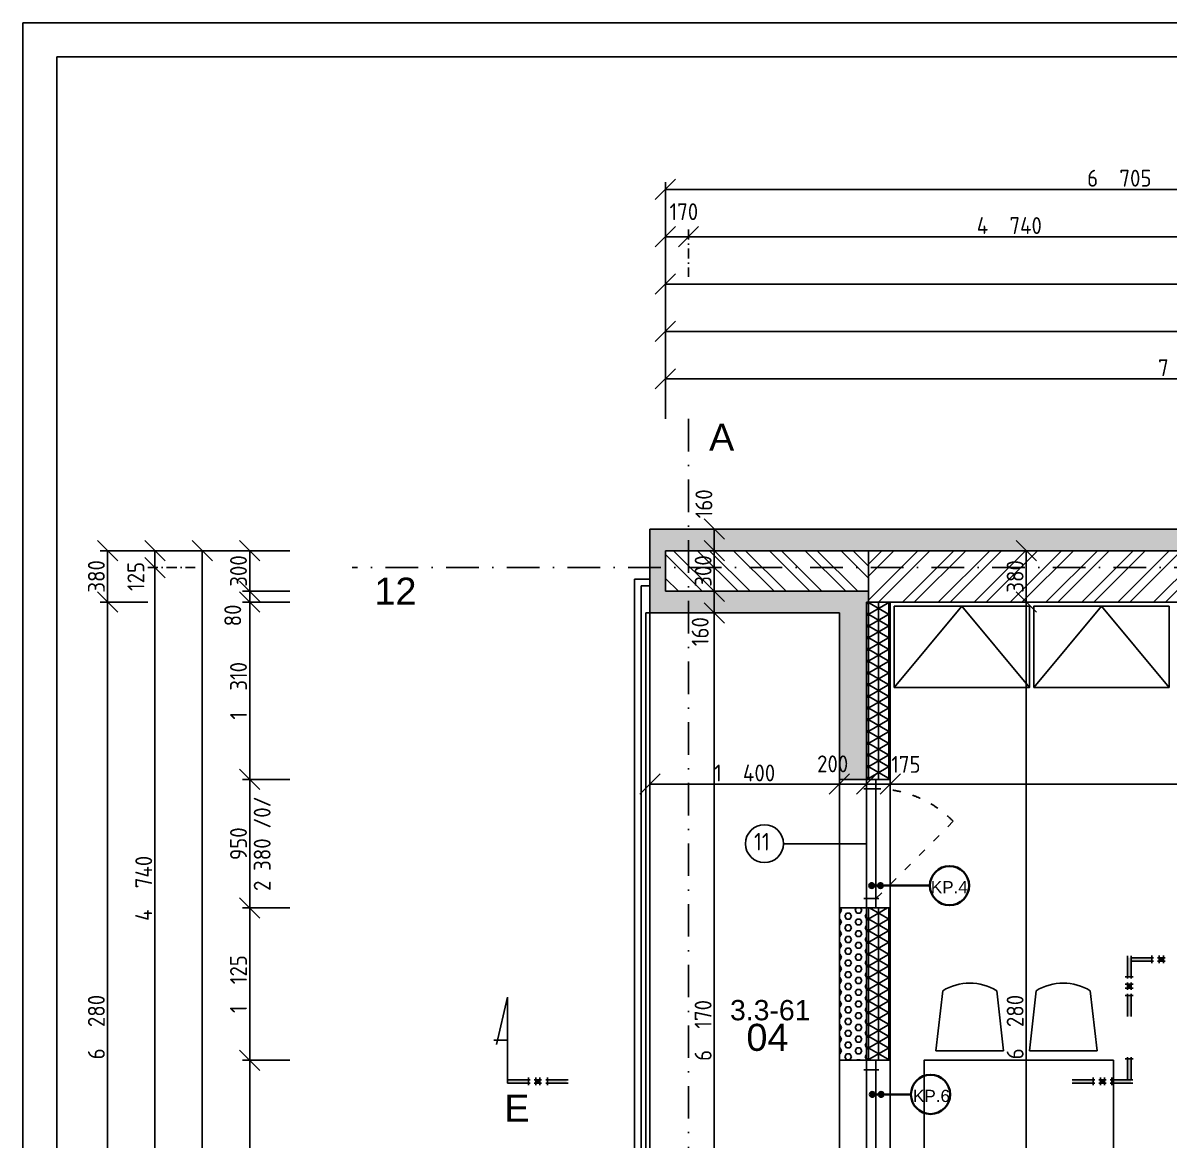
# Model space of a CAD drawing. Extents: x 4511820 to 5180432, y -1526536 to -944957.
# Drawn here: x 5091141 to 5099608, y -1114519 to -1106265 of the extents above; entities that cross this region are included whole.
import ezdxf

# ---------------------------------------------------------------- set-up
doc = ezdxf.new("R2010")
doc.units = 0
doc.header["$MEASUREMENT"] = 0
for name, pattern in [('ACAD_ISO03W100', [30, 12, -18]), ('ACAD_ISO12W100', [22, 12, -3, 0.5, -3, 0.5, -3]), ('BODKOCIARKOVANA_3', [5.6, 3, -1.3, 0, -1.3])]:
    doc.linetypes.add(name, pattern=pattern)
doc.layers.get('0').update_dxf_attribs({"linetype": 'CONTINUOUS'})
doc.layers.get('Defpoints').update_dxf_attribs({"color": 61, "linetype": 'CONTINUOUS'})
for name, color, linetype in [('KÓTY', 4, 'CONTINUOUS'), ('MÚRY', 1, 'CONTINUOUS'), ('OKNÁ', 143, 'CONTINUOUS'), ('osi', 253, 'CONTINUOUS'), ('Plochy', 41, 'CONTINUOUS'), ('POPIS', 7, 'CONTINUOUS'), ('POZEMOK', 7, 'CONTINUOUS'), ('TENKÁ', 7, 'CONTINUOUS'), ('ZARIADENIE', 47, 'CONTINUOUS'), ('ŠRAFY', 82, 'CONTINUOUS')]:
    doc.layers.add(name, color=color, linetype=linetype)
doc.layers.add('preklady', color=74, linetype='CONTINUOUS', lineweight=35)
doc.styles.add('ARIAL', font='arial.ttf')
doc.styles.add('styl1', font='arial.ttf')
doc.styles.add('STYLE1', font='isocp.shx')
doc.dimstyles.new('STANDARD-50', dxfattribs={"dimtxt": 125, "dimasz": 150, "dimexe": 10, "dimexo": 200, "dimgap": 20, "dimtad": 1, "dimdsep": 46, "dimlunit": 6, "dimtxsty": 'STYLE1', "dimblk1": 'OBLIQUE', "dimblk2": 'OBLIQUE', "dimsah": 1, "dimcen": 2.5, "dimse1": 1, "dimse2": 1, "dimadec": 0, "dimazin": 0, "dimtfac": 1, "dimtmove": 1, "dimatfit": 3, "dimldrblk": 'OBLIQUE', "dimfxl": 1, "dimtolj": 1, "dimtzin": 0, "dimarcsym": 0})
pattern_1 = [(90, (584112, 0), (-75, 5e-15), []), (150, (584112, 0), (-37.5, -64.9519053), []), (210, (584112, 0), (37.5, -64.9519053), [])]

# ---------------------------------------------------------------- blocks, each defined once
blk = doc.blocks.new('_OBLIQUE')
at = {"color": 0, "linetype": 'ByBlock'}
blk.add_line((-0.5, -0.5), (0.5, 0.5), dxfattribs=at)
blk = doc.blocks.new('*D12456')
at = {"layer": 'Defpoints', "color": 0}
for p in [(5103637.5, -1108894.5), (5095887.5, -1110164.2), (5103637.5, -1110164.2)]:
    blk.add_point(p, dxfattribs=at)
at = {"layer": 'KÓTY', "color": 0, "lineweight": -2}
blk.add_line((5095887.5, -1108894.5), (5103637.5, -1108894.5), dxfattribs=at)
at = {"layer": 'KÓTY', "color": 0, "linetype": 'ByBlock', "lineweight": -2, "xscale": 150, "yscale": 150, "zscale": 150, "rotation": 180}
blk.add_blockref('_OBLIQUE', (5095887.5, -1108894.5), dxfattribs=at)
at = {"layer": 'KÓTY', "color": 0, "linetype": 'ByBlock', "lineweight": -2, "xscale": 150, "yscale": 150, "zscale": 150}
blk.add_blockref('_OBLIQUE', (5103637.5, -1108894.5), dxfattribs=at)
at = {"layer": 'KÓTY', "color": 0, "insert": (5099762.5, -1108812), "char_height": 125, "attachment_point": 5, "style": 'STYLE1'}
blk.add_mtext('\\A1;7ﾠ750', dxfattribs=at)
blk = doc.blocks.new('*D12458')
at = {"layer": 'Defpoints', "color": 0}
for p in [(5156282.5, -1108194.5), (5095887.5, -1110164.2), (5156282.5, -1110164.2)]:
    blk.add_point(p, dxfattribs=at)
at = {"layer": 'KÓTY', "color": 0, "lineweight": -2}
blk.add_line((5095887.5, -1108194.5), (5156282.5, -1108194.5), dxfattribs=at)
at = {"layer": 'KÓTY', "color": 0, "linetype": 'ByBlock', "lineweight": -2, "xscale": 150, "yscale": 150, "zscale": 150, "rotation": 180}
blk.add_blockref('_OBLIQUE', (5095887.5, -1108194.5), dxfattribs=at)
at = {"layer": 'KÓTY', "color": 0, "linetype": 'ByBlock', "lineweight": -2, "xscale": 150, "yscale": 150, "zscale": 150}
blk.add_blockref('_OBLIQUE', (5156282.5, -1108194.5), dxfattribs=at)
at = {"layer": 'KÓTY', "color": 0, "insert": (5126085, -1108112), "char_height": 125, "attachment_point": 5, "style": 'STYLE1'}
blk.add_mtext('\\A1;60ﾠ395', dxfattribs=at)
blk = doc.blocks.new('*D12459')
at = {"layer": 'Defpoints', "color": 0}
for p in [(5096057.5, -1107844.5), (5100797.5, -1107844.5), (5100797.5, -1107844.5)]:
    blk.add_point(p, dxfattribs=at)
at = {"layer": 'KÓTY', "color": 0, "lineweight": -2}
blk.add_line((5096057.5, -1107844.5), (5100797.5, -1107844.5), dxfattribs=at)
at = {"layer": 'KÓTY', "color": 0, "linetype": 'ByBlock', "lineweight": -2, "xscale": 150, "yscale": 150, "zscale": 150, "rotation": 180}
blk.add_blockref('_OBLIQUE', (5096057.5, -1107844.5), dxfattribs=at)
at = {"layer": 'KÓTY', "color": 0, "linetype": 'ByBlock', "lineweight": -2, "xscale": 150, "yscale": 150, "zscale": 150}
blk.add_blockref('_OBLIQUE', (5100797.5, -1107844.5), dxfattribs=at)
at = {"layer": 'KÓTY', "color": 0, "insert": (5098427.5, -1107762), "char_height": 125, "attachment_point": 5, "style": 'STYLE1'}
blk.add_mtext('\\A1;4ﾠ740', dxfattribs=at)
blk = doc.blocks.new('*D12472')
at = {"layer": 'Defpoints', "color": 0}
for p in [(5095887.5, -1107844.5), (5095887.5, -1110164.2), (5096057.5, -1110164.2)]:
    blk.add_point(p, dxfattribs=at)
at = {"layer": 'KÓTY', "color": 0, "lineweight": -2}
blk.add_line((5096057.5, -1107844.5), (5095887.5, -1107844.5), dxfattribs=at)
at = {"layer": 'KÓTY', "color": 0, "linetype": 'ByBlock', "lineweight": -2, "xscale": 150, "yscale": 150, "zscale": 150, "rotation": 180}
blk.add_blockref('_OBLIQUE', (5095887.5, -1107844.5), dxfattribs=at)
at = {"layer": 'KÓTY', "color": 0, "linetype": 'ByBlock', "lineweight": -2, "xscale": 150, "yscale": 150, "zscale": 150}
blk.add_blockref('_OBLIQUE', (5096057.5, -1107844.5), dxfattribs=at)
at = {"layer": 'KÓTY', "color": 0, "insert": (5096023.3, -1107659.5), "char_height": 125, "attachment_point": 5, "style": 'STYLE1'}
blk.add_mtext('\\A1;170', dxfattribs=at)
blk = doc.blocks.new('*D12509')
at = {"layer": 'Defpoints', "color": 0}
for p in [(5095887.5, -1108544.5), (5122762.5, -1110004.2), (5095887.5, -1110164.2)]:
    blk.add_point(p, dxfattribs=at)
at = {"layer": 'KÓTY', "color": 0, "lineweight": -2}
blk.add_line((5122762.5, -1108544.5), (5095887.5, -1108544.5), dxfattribs=at)
at = {"layer": 'KÓTY', "color": 0, "linetype": 'ByBlock', "lineweight": -2, "xscale": 150, "yscale": 150, "zscale": 150, "rotation": 180}
blk.add_blockref('_OBLIQUE', (5095887.5, -1108544.5), dxfattribs=at)
at = {"layer": 'KÓTY', "color": 0, "linetype": 'ByBlock', "lineweight": -2, "xscale": 150, "yscale": 150, "zscale": 150}
blk.add_blockref('_OBLIQUE', (5122762.5, -1108544.5), dxfattribs=at)
at = {"layer": 'KÓTY', "color": 0, "insert": (5109325, -1108462), "char_height": 125, "attachment_point": 5, "style": 'STYLE1'}
blk.add_mtext('\\A1;26ﾠ875', dxfattribs=at)
blk = doc.blocks.new('*D12624')
at = {"layer": 'Defpoints', "color": 0}
for p in [(5095887.5, -1107494.5), (5095887.5, -1110164.2), (5102592.5, -1110544.2)]:
    blk.add_point(p, dxfattribs=at)
at = {"layer": 'KÓTY', "color": 0, "lineweight": -2}
blk.add_line((5102592.5, -1107494.5), (5095887.5, -1107494.5), dxfattribs=at)
at = {"layer": 'KÓTY', "color": 0, "linetype": 'ByBlock', "lineweight": -2, "xscale": 150, "yscale": 150, "zscale": 150, "rotation": 180}
blk.add_blockref('_OBLIQUE', (5095887.5, -1107494.5), dxfattribs=at)
at = {"layer": 'KÓTY', "color": 0, "linetype": 'ByBlock', "lineweight": -2, "xscale": 150, "yscale": 150, "zscale": 150}
blk.add_blockref('_OBLIQUE', (5102592.5, -1107494.5), dxfattribs=at)
at = {"layer": 'KÓTY', "color": 0, "insert": (5099240, -1107412), "char_height": 125, "attachment_point": 5, "style": 'STYLE1'}
blk.add_mtext('\\A1;6ﾠ705', dxfattribs=at)
blk = doc.blocks.new('*D12693')
at = {"layer": 'Defpoints', "color": 0}
for p in [(5094532.5, -1110164.2), (5092466, -1136554.2), (5094532.5, -1136554.2)]:
    blk.add_point(p, dxfattribs=at)
at = {"layer": 'KÓTY', "color": 0, "lineweight": -2}
blk.add_line((5092466, -1110164.2), (5092466, -1136554.2), dxfattribs=at)
at = {"layer": 'KÓTY', "color": 0, "linetype": 'ByBlock', "lineweight": -2, "xscale": 150, "yscale": 150, "zscale": 150}
for p, rotation in [((5092466, -1110164.2), 90), ((5092466, -1136554.2), 270)]:
    blk.add_blockref('_OBLIQUE', p, dxfattribs=dict(at, rotation=rotation))
at = {"layer": 'KÓTY', "color": 0, "insert": (5092383.5, -1123359.2), "char_height": 125, "attachment_point": 5, "rotation": 90, "style": 'STYLE1'}
blk.add_mtext('\\A1;26ﾠ390', dxfattribs=at)
blk = doc.blocks.new('*D12706')
at = {"layer": 'Defpoints', "color": 0}
for p in [(5092116, -1110289.2), (5096057.5, -1110289.2), (5096057.5, -1115029.2)]:
    blk.add_point(p, dxfattribs=at)
at = {"layer": 'KÓTY', "color": 0, "lineweight": -2}
blk.add_line((5092116, -1115029.2), (5092116, -1110289.2), dxfattribs=at)
at = {"layer": 'KÓTY', "color": 0, "linetype": 'ByBlock', "lineweight": -2, "xscale": 150, "yscale": 150, "zscale": 150}
for p, rotation in [((5092116, -1110289.2), 90), ((5092116, -1115029.2), 270)]:
    blk.add_blockref('_OBLIQUE', p, dxfattribs=dict(at, rotation=rotation))
at = {"layer": 'KÓTY', "color": 0, "insert": (5092033.5, -1112659.2), "char_height": 125, "attachment_point": 5, "rotation": 90, "style": 'STYLE1'}
blk.add_mtext('\\A1;4ﾠ740', dxfattribs=at)
blk = doc.blocks.new('*D12707')
at = {"layer": 'Defpoints', "color": 0}
for p in [(5092116, -1110164.2), (5095887.5, -1110164.2), (5095887.5, -1110289.2)]:
    blk.add_point(p, dxfattribs=at)
at = {"layer": 'KÓTY', "color": 0, "lineweight": -2}
blk.add_line((5092116, -1110289.2), (5092116, -1110164.2), dxfattribs=at)
at = {"layer": 'KÓTY', "color": 0, "linetype": 'ByBlock', "lineweight": -2, "xscale": 150, "yscale": 150, "zscale": 150}
for p, rotation in [((5092116, -1110164.2), 90), ((5092116, -1110289.2), 270)]:
    blk.add_blockref('_OBLIQUE', p, dxfattribs=dict(at, rotation=rotation))
at = {"layer": 'KÓTY', "color": 0, "insert": (5091975.5, -1110354.5), "char_height": 125, "attachment_point": 5, "rotation": 90, "style": 'STYLE1'}
blk.add_mtext('\\A1;125', dxfattribs=at)
blk = doc.blocks.new('*D12710')
at = {"layer": 'Defpoints', "color": 0}
for p in [(5091766, -1110544.2), (5097547.5, -1110544.2), (5097547.5, -1116824.2)]:
    blk.add_point(p, dxfattribs=at)
at = {"layer": 'KÓTY', "color": 0, "lineweight": -2}
blk.add_line((5091766, -1116824.2), (5091766, -1110544.2), dxfattribs=at)
at = {"layer": 'KÓTY', "color": 0, "linetype": 'ByBlock', "lineweight": -2, "xscale": 150, "yscale": 150, "zscale": 150}
for p, rotation in [((5091766, -1110544.2), 90), ((5091766, -1116824.2), 270)]:
    blk.add_blockref('_OBLIQUE', p, dxfattribs=dict(at, rotation=rotation))
at = {"layer": 'KÓTY', "color": 0, "insert": (5091683.5, -1113684.2), "char_height": 125, "attachment_point": 5, "rotation": 90, "style": 'STYLE1'}
blk.add_mtext('\\A1;6ﾠ280', dxfattribs=at)
blk = doc.blocks.new('*D12711')
at = {"layer": 'Defpoints', "color": 0}
for p in [(5091766, -1110164.2), (5097547.5, -1110164.2), (5097547.5, -1110544.2)]:
    blk.add_point(p, dxfattribs=at)
at = {"layer": 'KÓTY', "color": 0, "lineweight": -2}
blk.add_line((5091766, -1110544.2), (5091766, -1110164.2), dxfattribs=at)
at = {"layer": 'KÓTY', "color": 0, "linetype": 'ByBlock', "lineweight": -2, "xscale": 150, "yscale": 150, "zscale": 150}
for p, rotation in [((5091766, -1110164.2), 90), ((5091766, -1110544.2), 270)]:
    blk.add_blockref('_OBLIQUE', p, dxfattribs=dict(at, rotation=rotation))
at = {"layer": 'KÓTY', "color": 0, "insert": (5091683.5, -1110354.2), "char_height": 125, "attachment_point": 5, "rotation": 90, "style": 'STYLE1'}
blk.add_mtext('\\A1;380', dxfattribs=at)
blk = doc.blocks.new('*D12713')
at = {"layer": 'Defpoints', "color": 0}
for p in [(5097372.5, -1110544.2), (5092816, -1111854.2), (5097372.5, -1111854.2)]:
    blk.add_point(p, dxfattribs=at)
at = {"layer": 'KÓTY', "color": 0, "lineweight": -2}
blk.add_line((5092816, -1110544.2), (5092816, -1111854.2), dxfattribs=at)
at = {"layer": 'KÓTY', "color": 0, "linetype": 'ByBlock', "lineweight": -2, "xscale": 150, "yscale": 150, "zscale": 150}
for p, rotation in [((5092816, -1110544.2), 90), ((5092816, -1111854.2), 270)]:
    blk.add_blockref('_OBLIQUE', p, dxfattribs=dict(at, rotation=rotation))
at = {"layer": 'KÓTY', "color": 0, "insert": (5092733.5, -1111199.2), "char_height": 125, "attachment_point": 5, "rotation": 90, "style": 'STYLE1'}
blk.add_mtext('\\A1;1ﾠ310', dxfattribs=at)
blk = doc.blocks.new('*D12714')
at = {"layer": 'Defpoints', "color": 0}
for p in [(5097372.5, -1111854.2), (5092816, -1112804.2), (5097372.5, -1112804.2)]:
    blk.add_point(p, dxfattribs=at)
at = {"layer": 'KÓTY', "color": 0, "lineweight": -2}
blk.add_line((5092816, -1111854.2), (5092816, -1112804.2), dxfattribs=at)
at = {"layer": 'KÓTY', "color": 0, "linetype": 'ByBlock', "lineweight": -2, "xscale": 150, "yscale": 150, "zscale": 150}
for p, rotation in [((5092816, -1111854.2), 90), ((5092816, -1112804.2), 270)]:
    blk.add_blockref('_OBLIQUE', p, dxfattribs=dict(at, rotation=rotation))
at = {"layer": 'KÓTY', "color": 0, "insert": (5092733.5, -1112329.2), "char_height": 125, "attachment_point": 5, "rotation": 90, "style": 'STYLE1'}
blk.add_mtext('\\A1;950', dxfattribs=at)
blk = doc.blocks.new('*D12715')
at = {"layer": 'Defpoints', "color": 0}
for p in [(5097372.5, -1112804.2), (5092816, -1113929.2), (5097372.5, -1113929.2)]:
    blk.add_point(p, dxfattribs=at)
at = {"layer": 'KÓTY', "color": 0, "lineweight": -2}
blk.add_line((5092816, -1112804.2), (5092816, -1113929.2), dxfattribs=at)
at = {"layer": 'KÓTY', "color": 0, "linetype": 'ByBlock', "lineweight": -2, "xscale": 150, "yscale": 150, "zscale": 150}
for p, rotation in [((5092816, -1112804.2), 90), ((5092816, -1113929.2), 270)]:
    blk.add_blockref('_OBLIQUE', p, dxfattribs=dict(at, rotation=rotation))
at = {"layer": 'KÓTY', "color": 0, "insert": (5092733.5, -1113366.7), "char_height": 125, "attachment_point": 5, "rotation": 90, "style": 'STYLE1'}
blk.add_mtext('\\A1;1ﾠ125', dxfattribs=at)
blk = doc.blocks.new('*D12716')
at = {"layer": 'Defpoints', "color": 0}
for p in [(5097372.5, -1113929.2), (5092816, -1116074.2), (5097372.5, -1116074.2)]:
    blk.add_point(p, dxfattribs=at)
at = {"layer": 'KÓTY', "color": 0, "lineweight": -2}
blk.add_line((5092816, -1113929.2), (5092816, -1116074.2), dxfattribs=at)
at = {"layer": 'KÓTY', "color": 0, "linetype": 'ByBlock', "lineweight": -2, "xscale": 150, "yscale": 150, "zscale": 150}
for p, rotation in [((5092816, -1113929.2), 90), ((5092816, -1116074.2), 270)]:
    blk.add_blockref('_OBLIQUE', p, dxfattribs=dict(at, rotation=rotation))
at = {"layer": 'KÓTY', "color": 0, "insert": (5092733.5, -1115001.7), "char_height": 125, "attachment_point": 5, "rotation": 90, "style": 'STYLE1'}
blk.add_mtext('\\A1;2ﾠ145', dxfattribs=at)
blk = doc.blocks.new('*D14072')
at = {"layer": 'Defpoints', "color": 0}
for p in [(5097387.5, -1110464.2), (5092816, -1110544.2), (5097547.5, -1110544.2)]:
    blk.add_point(p, dxfattribs=at)
at = {"layer": 'KÓTY', "color": 0, "lineweight": -2}
blk.add_line((5092816, -1110464.2), (5092816, -1110544.2), dxfattribs=at)
at = {"layer": 'KÓTY', "color": 0, "linetype": 'ByBlock', "lineweight": -2, "xscale": 150, "yscale": 150, "zscale": 150}
for p, rotation in [((5092816, -1110464.2), 90), ((5092816, -1110544.2), 270)]:
    blk.add_blockref('_OBLIQUE', p, dxfattribs=dict(at, rotation=rotation))
at = {"layer": 'KÓTY', "color": 0, "insert": (5092691, -1110642.5), "char_height": 125, "attachment_point": 5, "rotation": 90, "style": 'STYLE1'}
blk.add_mtext('\\A1;80', dxfattribs=at)
blk = doc.blocks.new('*D14073')
at = {"layer": 'Defpoints', "color": 0}
for p in [(5097387.5, -1110164.2), (5092816, -1110464.2), (5097387.5, -1110464.2)]:
    blk.add_point(p, dxfattribs=at)
at = {"layer": 'KÓTY', "color": 0, "lineweight": -2}
blk.add_line((5092816, -1110164.2), (5092816, -1110464.2), dxfattribs=at)
at = {"layer": 'KÓTY', "color": 0, "linetype": 'ByBlock', "lineweight": -2, "xscale": 150, "yscale": 150, "zscale": 150}
for p, rotation in [((5092816, -1110164.2), 90), ((5092816, -1110464.2), 270)]:
    blk.add_blockref('_OBLIQUE', p, dxfattribs=dict(at, rotation=rotation))
at = {"layer": 'KÓTY', "color": 0, "insert": (5092733.5, -1110314.2), "char_height": 125, "attachment_point": 5, "rotation": 90, "style": 'STYLE1'}
blk.add_mtext('\\A1;300', dxfattribs=at)
blk = doc.blocks.new('JED STOL140-85')
at = {"layer": 'ZARIADENIE'}
for p, q in [((4444962.8, -1326820.6), (4444912.8, -1327264.7)), ((4445362.8, -1326820.6), (4445412.8, -1327264.7)), ((4445653.3, -1326820.6), (4445603.3, -1327264.7)), ((4446053.3, -1326820.6), (4446103.3, -1327264.7)), ((4445412.8, -1327264.7), (4444912.8, -1327264.7)), ((4445603.3, -1327264.7), (4446103.3, -1327264.7)), ((4444962.8, -1328698.1), (4444912.8, -1328253.9)), ((4445412.8, -1328253.9), (4444912.8, -1328253.9)), ((4445362.8, -1328698.1), (4445412.8, -1328253.9)), ((4445653.3, -1328698.1), (4445603.3, -1328253.9)), ((4445603.3, -1328253.9), (4446103.3, -1328253.9)), ((4446053.3, -1328698.1), (4446103.3, -1328253.9))]:
    blk.add_line(p, q, dxfattribs=at)
blk.add_lwpolyline([(4446225.2, -1327334.3), (4444825.2, -1327334.3), (4444825.2, -1328184.3), (4446225.2, -1328184.3)], close=True, dxfattribs=at)
for centre, start, end in [((4445162.8, -1327150.6), 58.78339, 121.21661), ((4445853.3, -1327150.6), 58.78339, 121.21661), ((4445162.8, -1328368.1), 238.78339, 301.21661), ((4445853.3, -1328368.1), 238.78339, 301.21661)]:
    blk.add_arc(centre, 385.9, start, end, dxfattribs=at)
blk = doc.blocks.new('SKRINA')
at = {"layer": 'ZARIADENIE'}
for p, q in [((4449069, -1324645.2), (4448469, -1324145.2)), ((4448469, -1325145.2), (4449069, -1324645.2))]:
    blk.add_line(p, q, dxfattribs=at)
blk.add_lwpolyline([(4448469, -1324145.2), (4448469, -1325145.2), (4449069, -1325145.2), (4449069, -1324145.2)], close=True, dxfattribs=at)
blk = doc.blocks.new('*D17520')
at = {"layer": 'Defpoints', "color": 0}
for p in [(5097547.5, -1111889), (5097547.5, -1111969.7), (5102592.5, -1111969.7)]:
    blk.add_point(p, dxfattribs=at)
at = {"layer": 'KÓTY', "color": 0, "lineweight": -2}
blk.add_line((5102592.5, -1111889), (5097547.5, -1111889), dxfattribs=at)
at = {"layer": 'KÓTY', "color": 0, "linetype": 'ByBlock', "lineweight": -2, "xscale": 150, "yscale": 150, "zscale": 150, "rotation": 180}
blk.add_blockref('_OBLIQUE', (5097547.5, -1111889), dxfattribs=at)
at = {"layer": 'KÓTY', "color": 0, "linetype": 'ByBlock', "lineweight": -2, "xscale": 150, "yscale": 150, "zscale": 150}
blk.add_blockref('_OBLIQUE', (5102592.5, -1111889), dxfattribs=at)
at = {"layer": 'KÓTY', "color": 0, "insert": (5100070, -1111806.5), "char_height": 125, "attachment_point": 5, "style": 'STYLE1'}
blk.add_mtext('\\A1;5ﾠ045', dxfattribs=at)
blk = doc.blocks.new('*D17521')
at = {"layer": 'Defpoints', "color": 0}
for p in [(5097372.5, -1111889), (5097372.5, -1111969.7), (5097547.5, -1111969.7)]:
    blk.add_point(p, dxfattribs=at)
at = {"layer": 'KÓTY', "color": 0, "lineweight": -2}
blk.add_line((5097547.5, -1111889), (5097372.5, -1111889), dxfattribs=at)
at = {"layer": 'KÓTY', "color": 0, "linetype": 'ByBlock', "lineweight": -2, "xscale": 150, "yscale": 150, "zscale": 150, "rotation": 180}
blk.add_blockref('_OBLIQUE', (5097372.5, -1111889), dxfattribs=at)
at = {"layer": 'KÓTY', "color": 0, "linetype": 'ByBlock', "lineweight": -2, "xscale": 150, "yscale": 150, "zscale": 150}
blk.add_blockref('_OBLIQUE', (5097547.5, -1111889), dxfattribs=at)
at = {"layer": 'KÓTY', "color": 0, "insert": (5097663.5, -1111743), "char_height": 125, "attachment_point": 5, "style": 'STYLE1'}
blk.add_mtext('\\A1;175', dxfattribs=at)
blk = doc.blocks.new('*D17522')
at = {"layer": 'Defpoints', "color": 0}
for p in [(5097172.5, -1111889), (5097172.5, -1111969.7), (5097372.5, -1111969.7)]:
    blk.add_point(p, dxfattribs=at)
at = {"layer": 'KÓTY', "color": 0, "lineweight": -2}
blk.add_line((5097372.5, -1111889), (5097172.5, -1111889), dxfattribs=at)
at = {"layer": 'KÓTY', "color": 0, "linetype": 'ByBlock', "lineweight": -2, "xscale": 150, "yscale": 150, "zscale": 150, "rotation": 180}
blk.add_blockref('_OBLIQUE', (5097172.5, -1111889), dxfattribs=at)
at = {"layer": 'KÓTY', "color": 0, "linetype": 'ByBlock', "lineweight": -2, "xscale": 150, "yscale": 150, "zscale": 150}
blk.add_blockref('_OBLIQUE', (5097372.5, -1111889), dxfattribs=at)
at = {"layer": 'KÓTY', "color": 0, "insert": (5097122.5, -1111739.5), "char_height": 125, "attachment_point": 5, "style": 'STYLE1'}
blk.add_mtext('\\A1;200', dxfattribs=at)
blk = doc.blocks.new('*D17523')
at = {"layer": 'Defpoints', "color": 0}
for p in [(5095772.5, -1111889), (5095772.5, -1111969.7), (5097172.5, -1111969.7)]:
    blk.add_point(p, dxfattribs=at)
at = {"layer": 'KÓTY', "color": 0, "lineweight": -2}
blk.add_line((5097172.5, -1111889), (5095772.5, -1111889), dxfattribs=at)
at = {"layer": 'KÓTY', "color": 0, "linetype": 'ByBlock', "lineweight": -2, "xscale": 150, "yscale": 150, "zscale": 150, "rotation": 180}
blk.add_blockref('_OBLIQUE', (5095772.5, -1111889), dxfattribs=at)
at = {"layer": 'KÓTY', "color": 0, "linetype": 'ByBlock', "lineweight": -2, "xscale": 150, "yscale": 150, "zscale": 150}
blk.add_blockref('_OBLIQUE', (5097172.5, -1111889), dxfattribs=at)
at = {"layer": 'KÓTY', "color": 0, "insert": (5096472.5, -1111806.5), "char_height": 125, "attachment_point": 5, "style": 'STYLE1'}
blk.add_mtext('\\A1;1ﾠ400', dxfattribs=at)
blk = doc.blocks.new('*D17532')
at = {"layer": 'Defpoints', "color": 0}
for p in [(5097547.5, -1110544.2), (5098553, -1110544.2), (5097547.5, -1116824.2)]:
    blk.add_point(p, dxfattribs=at)
at = {"layer": 'KÓTY', "color": 0, "lineweight": -2}
blk.add_line((5098553, -1116824.2), (5098553, -1110544.2), dxfattribs=at)
at = {"layer": 'KÓTY', "color": 0, "linetype": 'ByBlock', "lineweight": -2, "xscale": 150, "yscale": 150, "zscale": 150}
for p, rotation in [((5098553, -1110544.2), 90), ((5098553, -1116824.2), 270)]:
    blk.add_blockref('_OBLIQUE', p, dxfattribs=dict(at, rotation=rotation))
at = {"layer": 'KÓTY', "color": 0, "insert": (5098470.5, -1113684.2), "char_height": 125, "attachment_point": 5, "rotation": 90, "style": 'STYLE1'}
blk.add_mtext('\\A1;6ﾠ280', dxfattribs=at)
blk = doc.blocks.new('*D17533')
at = {"layer": 'Defpoints', "color": 0}
for p in [(5097547.5, -1110164.2), (5098553, -1110164.2), (5097547.5, -1110544.2)]:
    blk.add_point(p, dxfattribs=at)
at = {"layer": 'KÓTY', "color": 0, "lineweight": -2}
blk.add_line((5098553, -1110544.2), (5098553, -1110164.2), dxfattribs=at)
at = {"layer": 'KÓTY', "color": 0, "linetype": 'ByBlock', "lineweight": -2, "xscale": 150, "yscale": 150, "zscale": 150}
for p, rotation in [((5098553, -1110164.2), 90), ((5098553, -1110544.2), 270)]:
    blk.add_blockref('_OBLIQUE', p, dxfattribs=dict(at, rotation=rotation))
at = {"layer": 'KÓTY', "color": 0, "insert": (5098470.5, -1110354.2), "char_height": 125, "attachment_point": 5, "rotation": 90, "style": 'STYLE1'}
blk.add_mtext('\\A1;380', dxfattribs=at)
blk = doc.blocks.new('*D18308')
at = {"layer": 'Defpoints', "color": 0}
for p in [(5096248, -1110624.2), (5096248, -1110624.2), (5096248, -1116794.2)]:
    blk.add_point(p, dxfattribs=at)
at = {"layer": 'KÓTY', "color": 0, "lineweight": -2}
blk.add_line((5096248, -1116794.2), (5096248, -1110624.2), dxfattribs=at)
at = {"layer": 'KÓTY', "color": 0, "linetype": 'ByBlock', "lineweight": -2, "xscale": 150, "yscale": 150, "zscale": 150}
for p, rotation in [((5096248, -1110624.2), 90), ((5096248, -1116794.2), 270)]:
    blk.add_blockref('_OBLIQUE', p, dxfattribs=dict(at, rotation=rotation))
at = {"layer": 'KÓTY', "color": 0, "insert": (5096165.5, -1113709.2), "char_height": 125, "attachment_point": 5, "rotation": 90, "style": 'STYLE1'}
blk.add_mtext('\\A1;6ﾠ170', dxfattribs=at)
blk = doc.blocks.new('*D18309')
at = {"layer": 'Defpoints', "color": 0}
for p in [(5096248, -1110464.2), (5096248, -1110464.2), (5096248, -1110624.2)]:
    blk.add_point(p, dxfattribs=at)
at = {"layer": 'KÓTY', "color": 0, "lineweight": -2}
blk.add_line((5096248, -1110624.2), (5096248, -1110464.2), dxfattribs=at)
at = {"layer": 'KÓTY', "color": 0, "linetype": 'ByBlock', "lineweight": -2, "xscale": 150, "yscale": 150, "zscale": 150}
for p, rotation in [((5096248, -1110464.2), 90), ((5096248, -1110624.2), 270)]:
    blk.add_blockref('_OBLIQUE', p, dxfattribs=dict(at, rotation=rotation))
at = {"layer": 'KÓTY', "color": 0, "insert": (5096144, -1110762), "char_height": 125, "attachment_point": 5, "rotation": 90, "style": 'STYLE1'}
blk.add_mtext('\\A1;160', dxfattribs=at)
blk = doc.blocks.new('*D18310')
at = {"layer": 'Defpoints', "color": 0}
for p in [(5096248, -1110164.2), (5096248, -1110164.2), (5096248, -1110464.2)]:
    blk.add_point(p, dxfattribs=at)
at = {"layer": 'KÓTY', "color": 0, "lineweight": -2}
blk.add_line((5096248, -1110464.2), (5096248, -1110164.2), dxfattribs=at)
at = {"layer": 'KÓTY', "color": 0, "linetype": 'ByBlock', "lineweight": -2, "xscale": 150, "yscale": 150, "zscale": 150}
for p, rotation in [((5096248, -1110164.2), 90), ((5096248, -1110464.2), 270)]:
    blk.add_blockref('_OBLIQUE', p, dxfattribs=dict(at, rotation=rotation))
at = {"layer": 'KÓTY', "color": 0, "insert": (5096165.5, -1110314.2), "char_height": 125, "attachment_point": 5, "rotation": 90, "style": 'STYLE1'}
blk.add_mtext('\\A1;300', dxfattribs=at)
blk = doc.blocks.new('*D18311')
at = {"layer": 'Defpoints', "color": 0}
for p in [(5096248, -1110004.2), (5096248, -1110004.2), (5096248, -1110164.2)]:
    blk.add_point(p, dxfattribs=at)
at = {"layer": 'KÓTY', "color": 0, "lineweight": -2}
blk.add_line((5096248, -1110164.2), (5096248, -1110004.2), dxfattribs=at)
at = {"layer": 'KÓTY', "color": 0, "linetype": 'ByBlock', "lineweight": -2, "xscale": 150, "yscale": 150, "zscale": 150}
for p, rotation in [((5096248, -1110004.2), 90), ((5096248, -1110164.2), 270)]:
    blk.add_blockref('_OBLIQUE', p, dxfattribs=dict(at, rotation=rotation))
at = {"layer": 'KÓTY', "color": 0, "insert": (5096171.5, -1109818), "char_height": 125, "attachment_point": 5, "rotation": 90, "style": 'STYLE1'}
blk.add_mtext('\\A1;160', dxfattribs=at)

msp = doc.modelspace()

# ---------------------------------------------------------------- hatches: boundary and pattern name
at = {"layer": 'preklady'}
h = msp.add_hatch(color=256, dxfattribs=at)
h.dxf.hatch_style = 1
h.paths.add_polyline_path([(5097410.691, -1112657.691, 1), (5097410.691, -1112620.691, 1)])
h = msp.add_hatch(color=256, dxfattribs=at)
h.dxf.hatch_style = 1
h.paths.add_polyline_path([(5097475.691, -1112657.691, 1), (5097475.691, -1112620.691, 1)])
h = msp.add_hatch(color=256, dxfattribs=at)
h.dxf.hatch_style = 1
h.paths.add_polyline_path([(5097415.393, -1114200.141, 1), (5097415.393, -1114163.141, 1)])
h = msp.add_hatch(color=256, dxfattribs=at)
h.dxf.hatch_style = 1
h.paths.add_polyline_path([(5097480.393, -1114200.141, 1), (5097480.393, -1114163.141, 1)])
at = {"layer": 'TENKÁ'}
h = msp.add_hatch(color=256, dxfattribs=at)
h.dxf.hatch_style = 1
h.paths.add_polyline_path([(5099326.508, -1113170.968), (5099326.508, -1113312.093), (5099300.633, -1113312.093), (5099300.633, -1113170.968)])
h = msp.add_hatch(color=256, dxfattribs=at)
h.dxf.hatch_style = 1
h.paths.add_polyline_path([(5099480.133, -1113197.468), (5099326.508, -1113197.468), (5099326.508, -1113171.593), (5099480.133, -1113171.593)])
h = msp.add_hatch(color=256, dxfattribs=at)
h.dxf.hatch_style = 1
h.paths.add_polyline_path([(5099535.008, -1113197.468), (5099535.008, -1113171.593), (5099565.258, -1113171.593), (5099565.258, -1113197.468)])
h = msp.add_hatch(color=256, dxfattribs=at)
h.dxf.hatch_style = 1
h.paths.add_polyline_path([(5099326.508, -1113397.218), (5099300.633, -1113397.218), (5099300.633, -1113366.968), (5099326.508, -1113366.968)])
h = msp.add_hatch(color=256, dxfattribs=at)
h.dxf.hatch_style = 1
h.paths.add_polyline_path([(5099326.508, -1113452.093), (5099326.508, -1113605.718), (5099300.633, -1113605.718), (5099300.633, -1113452.093)])
h = msp.add_hatch(color=256, dxfattribs=at)
h.dxf.hatch_style = 1
h.paths.add_polyline_path([(5099326.508, -1113919.968), (5099326.508, -1114073.593), (5099300.633, -1114073.593), (5099300.633, -1113919.968)])
h = msp.add_hatch(color=256, dxfattribs=at)
h.dxf.hatch_style = 1
h.paths.add_polyline_path([(5094875.25, -1114099.468), (5094721.625, -1114099.468), (5094721.625, -1114073.593), (5094875.25, -1114073.593)])
h = msp.add_hatch(color=256, dxfattribs=at)
h.dxf.hatch_style = 1
h.paths.add_polyline_path([(5094930.125, -1114099.468), (5094930.125, -1114073.593), (5094960.375, -1114073.593), (5094960.375, -1114099.468)])
h = msp.add_hatch(color=256, dxfattribs=at)
h.dxf.hatch_style = 1
h.paths.add_polyline_path([(5095156.375, -1114099.468), (5095015.25, -1114099.468), (5095015.25, -1114073.593), (5095156.375, -1114073.593)])
h = msp.add_hatch(color=256, dxfattribs=at)
h.dxf.hatch_style = 1
h.paths.add_polyline_path([(5099045.633, -1114099.468), (5098892.008, -1114099.468), (5098892.008, -1114073.593), (5099045.633, -1114073.593)])
h = msp.add_hatch(color=256, dxfattribs=at)
h.dxf.hatch_style = 1
h.paths.add_polyline_path([(5099100.508, -1114099.468), (5099100.508, -1114073.593), (5099130.758, -1114073.593), (5099130.758, -1114099.468)])
h = msp.add_hatch(color=256, dxfattribs=at)
h.dxf.hatch_style = 1
h.paths.add_polyline_path([(5099326.758, -1114099.468), (5099185.633, -1114099.468), (5099185.633, -1114073.593), (5099326.758, -1114073.593)])
at = {"layer": 'ŠRAFY'}
h = msp.add_hatch(dxfattribs=at)
h.set_pattern_fill('HEX', color=256, scale=200)
h.paths.add_polyline_path([(5103523.5, -1110004.191), (5095772.5, -1110004.191), (5095772.5, -1110374.191), (5095772.5, -1110424.191), (5095772.5, -1110624.191), (5097172.5, -1110624.191), (5097172.5, -1111854.191), (5097372.5, -1111854.191), (5097372.5, -1110544.191), (5097387.5, -1110544.191), (5097387.5, -1110464.191), (5095887.5, -1110464.191), (5095887.5, -1110164.191), (5097387.5, -1110164.191), (5103637.5, -1110164.191), (5103637.5, -1110004.191)])
h.paths.add_polyline_path([(5096978.701, -1111614.5), (5097266.299, -1111614.5), (5097266.299, -1111864.5), (5096978.701, -1111864.5)], flags=9)
h = msp.add_hatch(dxfattribs=at)
h.set_pattern_fill('ANSI32', color=256, scale=500, angle=90)
h.set_pattern_definition([(135, (515810.9, 44482.1), (-132.5825215, -132.5825215), []), (135, (515810.9, 44570.48), (-132.5825215, -132.5825215), [])])
h.paths.add_polyline_path([(5097387.5, -1110164.191), (5095887.5, -1110164.191), (5095887.5, -1110464.191), (5097387.5, -1110464.191)])
h = msp.add_hatch(dxfattribs=at)
h.set_pattern_fill('ANSI32', color=256, scale=500)
h.set_pattern_definition([(45, (584112, 91563.12), (-132.5825215, 132.5825215), []), (45, (584200.39, 91563.12), (-132.5825215, 132.5825215), [])])
h.paths.add_polyline_path([(5097387.5, -1110164.191), (5097387.5, -1110464.191), (5097387.5, -1110544.191), (5097547.5, -1110544.191), (5102592.5, -1110544.191), (5102892.5, -1110544.191), (5103012.5, -1110544.191), (5103012.5, -1110164.191)])
at = {"layer": 'ŠRAFY', "ltscale": 0.25}
h = msp.add_hatch(dxfattribs=at)
h.set_pattern_fill('NET3', color=256, scale=600, angle=90)
h.set_pattern_definition(pattern_1)
h.paths.add_polyline_path([(5097372.5, -1110544.191), (5097372.5, -1111854.191), (5097442.5, -1111854.191), (5097547.5, -1111854.191), (5097547.5, -1110544.191), (5097387.5, -1110544.191)])
at = {"layer": 'ŠRAFY'}
h = msp.add_hatch(dxfattribs=at)
h.set_pattern_fill('HEX', color=256, scale=200)
h.paths.add_polyline_path([(5097172.5, -1112804.191), (5097172.5, -1113929.191), (5097372.5, -1113929.191), (5097372.5, -1112804.191)])
at = {"layer": 'ŠRAFY', "ltscale": 0.25}
h = msp.add_hatch(dxfattribs=at)
h.set_pattern_fill('NET3', color=256, scale=600, angle=90)
h.set_pattern_definition(pattern_1)
h.paths.add_polyline_path([(5097547.5, -1113929.191), (5097547.5, -1112804.191), (5097442.5, -1112804.191), (5097372.5, -1112804.191), (5097372.5, -1113929.191), (5097442.5, -1113929.191)])

# ---------------------------------------------------------------- linework, layer by layer
at = {"layer": 'KÓTY', "ltscale": 25}
for p, q in [((5095887.5, -1107441.097), (5095887.5, -1107791.097)), ((5091712.597, -1110164.191), (5092062.597, -1110164.191)), ((5092062.597, -1110164.191), (5092412.597, -1110164.191)), ((5092412.597, -1110164.191), (5092762.597, -1110164.191)), ((5092762.597, -1110164.191), (5093112.597, -1110164.191)), ((5092762.597, -1110464.191), (5093112.597, -1110464.191)), ((5091712.597, -1110544.191), (5092062.597, -1110544.191)), ((5092762.597, -1110544.191), (5093112.597, -1110544.191)), ((5092762.597, -1111854.191), (5093112.597, -1111854.191)), ((5092762.597, -1112804.191), (5093112.597, -1112804.191)), ((5092762.597, -1113929.191), (5093112.597, -1113929.191))]:
    msp.add_line(p, q, dxfattribs=at)
at = {"layer": 'KÓTY', "ltscale": 0.25}
for p, q in [((5095887.5, -1107791.097), (5095887.5, -1108141.097)), ((5095887.5, -1108141.097), (5095887.5, -1108491.097)), ((5095887.5, -1108491.097), (5095887.5, -1108841.097)), ((5095887.5, -1108841.097), (5095887.5, -1109191.097))]:
    msp.add_line(p, q, dxfattribs=at)
at = {"layer": 'KÓTY', "linetype": 'BODKOCIARKOVANA_3', "ltscale": 25}
for p, q in [((5096057.5, -1107791.097), (5096057.5, -1108141.097)), ((5092062.597, -1110289.191), (5092412.597, -1110289.191))]:
    msp.add_line(p, q, dxfattribs=at)
at = {"layer": 'MÚRY'}
for p, q in [((5095772.5, -1110004.191), (5103637.5, -1110004.191)), ((5095772.5, -1110004.191), (5095772.5, -1110624.191)), ((5097547.5, -1110544.191), (5102592.5, -1110544.191)), ((5097547.5, -1111854.191), (5097547.5, -1110544.191)), ((5097172.5, -1110624.191), (5095772.5, -1110624.191)), ((5097172.5, -1111854.191), (5097172.5, -1110624.191)), ((5097172.5, -1111854.191), (5097547.5, -1111854.191)), ((5097172.5, -1112804.191), (5097547.5, -1112804.191)), ((5097172.5, -1112804.191), (5097172.5, -1113929.191)), ((5097547.5, -1112804.191), (5097547.5, -1113929.191)), ((5097172.5, -1113929.191), (5097547.5, -1113929.191))]:
    msp.add_line(p, q, dxfattribs=at)
at = {"layer": 'OKNÁ', "ltscale": 0.25}
for p, q in [((5097372.5, -1112804.191), (5097372.5, -1111854.191)), ((5097442.5, -1112804.191), (5097442.5, -1111854.191)), ((5097462.5, -1111924.191), (5097352.5, -1111924.191)), ((5096758.646, -1112329.191), (5097372.5, -1112329.191)), ((5097462.5, -1112734.191), (5097352.5, -1112734.191)), ((5097372.5, -1116074.191), (5097372.5, -1113929.191)), ((5097442.5, -1116074.191), (5097442.5, -1113929.191)), ((5097462.5, -1113999.191), (5097352.5, -1113999.191))]:
    msp.add_line(p, q, dxfattribs=at)
at = {"layer": 'OKNÁ', "linetype": 'ACAD_ISO03W100', "ltscale": 5}
msp.add_line((5097442.5, -1112734.191), (5098013.163, -1112163.528), dxfattribs=at)
at = {"layer": 'OKNÁ', "ltscale": 0.25}
msp.add_circle((5096618.646, -1112329.191), 140, dxfattribs=at)
at = {"layer": 'OKNÁ', "linetype": 'ACAD_ISO03W100', "ltscale": 5}
msp.add_arc((5097442.5, -1112724.191), 800, 44.4935655, 90, dxfattribs=at)
at = {"layer": 'osi', "linetype": 'BODKOCIARKOVANA_3', "ltscale": 80}
for p, q in [((5096057.5, -1109191.097), (5096057.5, -1141159)), ((5157242.5, -1110289.191), (5093572.5, -1110289.191))]:
    msp.add_line(p, q, dxfattribs=at)
at = {"layer": 'Plochy'}
for points in [[(5097547.5, -1116824.191), (5097547.5, -1110544.191), (5102592.5, -1110544.191), (5102592.5, -1116824.191), (5101392.5, -1116824.191), (5101392.5, -1114859.191), (5100627.5, -1114859.191), (5100627.5, -1114974.191), (5101277.5, -1114974.191), (5101277.5, -1116224.191), (5100627.5, -1116224.191), (5100627.5, -1116824.191)], [(5097172.5, -1116794.191), (5095772.5, -1116794.191), (5095772.5, -1110624.191), (5097172.5, -1110624.191)]]:
    msp.add_lwpolyline(points, close=True, dxfattribs=at)
at = {"layer": 'POZEMOK'}
for p, q in [((5095657.5, -1123304.191), (5095657.5, -1110374.191)), ((5095772.5, -1110374.191), (5095657.5, -1110374.191)), ((5095707.5, -1123304.191), (5095707.5, -1110424.191)), ((5095772.5, -1110424.191), (5095707.5, -1110424.191))]:
    msp.add_line(p, q, dxfattribs=at)
at = {"layer": 'preklady'}
for p, q in [((5097841, -1112639.191), (5097429.191, -1112639.191)), ((5097700.701, -1114181.641), (5097433.893, -1114181.641))]:
    msp.add_line(p, q, dxfattribs=at)
at = {"layer": 'preklady', "ltscale": 0.25}
for centre in [(5097986, -1112639.191), (5097845.701, -1114181.641)]:
    msp.add_circle(centre, 145, dxfattribs=at)
at = {"layer": 'preklady'}
for centre in [(5097410.691, -1112639.191), (5097475.691, -1112639.191), (5097415.393, -1114181.641), (5097480.393, -1114181.641)]:
    msp.add_circle(centre, 18.5, dxfattribs=at)
at = {"layer": 'TENKÁ', "color": 7}
for p, q in [((5180432, -1106264.537), (5091141, -1106264.537)), ((5091141, -1142073.668), (5091141, -1106264.537)), ((5180182, -1106514.537), (5091391, -1106514.537)), ((5091391, -1141823.668), (5091391, -1106514.537))]:
    msp.add_line(p, q, dxfattribs=at)
at = {"layer": 'TENKÁ'}
for p, q in [((5095887.5, -1110164.191), (5103637.5, -1110164.191)), ((5095887.5, -1110164.191), (5095887.5, -1110464.191)), ((5097387.5, -1110164.191), (5097387.5, -1110544.191)), ((5097387.5, -1110464.191), (5095887.5, -1110464.191)), ((5097372.5, -1110544.191), (5097372.5, -1111854.191)), ((5097547.5, -1110544.191), (5097372.5, -1110544.191)), ((5095742.5, -1110624.191), (5095742.5, -1123304.191)), ((5095772.5, -1110624.191), (5095742.5, -1110624.191)), ((5097372.5, -1113929.191), (5097372.5, -1112804.191)), ((5099300.633, -1113324.593), (5099300.633, -1113158.468)), ((5099326.508, -1113324.593), (5099326.508, -1113158.468)), ((5099326.508, -1113171.593), (5099492.633, -1113171.593)), ((5099480.133, -1113155.343), (5099480.133, -1113212.343)), ((5099522.508, -1113171.593), (5099577.758, -1113171.593)), ((5099535.008, -1113155.343), (5099535.008, -1113212.343)), ((5099565.258, -1113155.343), (5099565.258, -1113212.343)), ((5099326.508, -1113197.468), (5099492.633, -1113197.468)), ((5099522.508, -1113197.468), (5099577.758, -1113197.468)), ((5099284.383, -1113312.093), (5099341.383, -1113312.093)), ((5099284.383, -1113366.968), (5099341.383, -1113366.968)), ((5099284.383, -1113397.218), (5099341.383, -1113397.218)), ((5099300.633, -1113409.718), (5099300.633, -1113354.468)), ((5099326.508, -1113409.718), (5099326.508, -1113354.468)), ((5094638.5, -1113813.093), (5094721.625, -1113464.468)), ((5094721.625, -1113464.468), (5094721.625, -1114099.468)), ((5099284.383, -1113452.093), (5099341.383, -1113452.093)), ((5099300.633, -1113605.718), (5099300.633, -1113439.593)), ((5099326.508, -1113605.718), (5099326.508, -1113439.593)), ((5094721.625, -1113781.968), (5094618.375, -1113781.968)), ((5099284.383, -1113919.968), (5099341.383, -1113919.968)), ((5099300.633, -1114073.593), (5099300.633, -1113907.468)), ((5099326.508, -1114073.593), (5099326.508, -1113907.468)), ((5094721.625, -1114073.593), (5094887.75, -1114073.593)), ((5094721.625, -1114099.468), (5094887.75, -1114099.468)), ((5094875.25, -1114057.343), (5094875.25, -1114114.343)), ((5094917.625, -1114073.593), (5094972.875, -1114073.593)), ((5094917.625, -1114099.468), (5094972.875, -1114099.468)), ((5094930.125, -1114057.343), (5094930.125, -1114114.343)), ((5094960.375, -1114057.343), (5094960.375, -1114114.343)), ((5095002.75, -1114073.593), (5095168.875, -1114073.593)), ((5095002.75, -1114099.468), (5095168.875, -1114099.468)), ((5095015.25, -1114057.343), (5095015.25, -1114114.343)), ((5098892.008, -1114073.593), (5099058.133, -1114073.593)), ((5098892.008, -1114099.468), (5099058.133, -1114099.468)), ((5099045.633, -1114057.343), (5099045.633, -1114114.343)), ((5099088.008, -1114073.593), (5099143.258, -1114073.593)), ((5099088.008, -1114099.468), (5099143.258, -1114099.468)), ((5099100.508, -1114057.343), (5099100.508, -1114114.343)), ((5099130.758, -1114057.343), (5099130.758, -1114114.343)), ((5099173.133, -1114073.593), (5099339.258, -1114073.593)), ((5099173.133, -1114099.468), (5099339.258, -1114099.468)), ((5099185.633, -1114057.343), (5099185.633, -1114114.343))]:
    msp.add_line(p, q, dxfattribs=at)
at = {"layer": 'TENKÁ', "linetype": 'ACAD_ISO03W100', "ltscale": 10}
msp.add_line((5095772.5, -1110624.191), (5095772.5, -1123304.191), dxfattribs=at)
at = {"layer": 'TENKÁ', "linetype": 'ACAD_ISO12W100', "ltscale": 10}
for p, q in [((5097172.5, -1111854.191), (5097172.5, -1112804.191)), ((5097547.5, -1111854.191), (5097547.5, -1112804.191)), ((5097172.5, -1113929.191), (5097172.5, -1116074.191)), ((5097547.5, -1113929.191), (5097547.5, -1116074.191))]:
    msp.add_line(p, q, dxfattribs=at)

# ---------------------------------------------------------------- block references
at = {"layer": 'ZARIADENIE', "color": 2, "rotation": 90.00000000000006}
for p in [(3773432.309, -5559643.191), (3774462.309, -5559643.191)]:
    msp.add_blockref('SKRINA', p, dxfattribs=at)
at = {"layer": 'ZARIADENIE'}
msp.add_blockref('JED STOL140-85', (652972.332, 213405.147), dxfattribs=at)

# ---------------------------------------------------------------- texts
at = {"layer": 'KÓTY', "insert": (5092908.457, -1112329.191), "char_height": 125, "attachment_point": 5, "rotation": 90, "style": 'STYLE1'}
msp.add_mtext('\\A1;2 380 /0/', dxfattribs=at)
at = {"layer": 'POPIS', "lineweight": 40, "ltscale": 0.25, "style": 'ARIAL'}
for s, height, p in [('3.3-61', 150, (5096364.411, -1113634.079)), ('04', 200, (5096485.438, -1113860.118))]:
    msp.add_text(s, height=height, dxfattribs=at).set_placement(p)
at = {"layer": 'preklady', "linetype": 'Continuous', "lineweight": 20, "style": 'ARIAL'}
for s, p in [('KP.4', (5097847.736, -1112695.448)), ('KP.6', (5097716.438, -1114237.898))]:
    msp.add_text(s, height=90, dxfattribs=at).set_placement(p)
at = {"layer": 'TENKÁ', "ltscale": 0.25, "style": 'styl1'}
for s, p in [('A', (5096209.554, -1109425.597)), ('12', (5093737.554, -1110563.461)), ('E', (5094696.639, -1114382.785))]:
    msp.add_text(s, height=200, dxfattribs=at).set_placement(p)
at = {"layer": 'TENKÁ', "style": 'STYLE1'}
msp.add_text('11', height=130, dxfattribs=at).set_placement((5096541.116, -1112379.191))

# ---------------------------------------------------------------- dimensions: what is measured, and where the dimension line sits
at = {"layer": 'KÓTY'}
for base, p1, p2, picture, middle in [((5095887.5, -1107494.5), (5102592.5, -1110544.191), (5095887.5, -1110164.191), '*D12624', (5099240, -1107411.957)), ((5095887.5, -1107844.5), (5096057.5, -1110164.191), (5095887.5, -1110164.191), '*D12472', (5096023.25, -1107659.5)), ((5100797.5, -1107844.5), (5096057.5, -1107844.5), (5100797.5, -1107844.5), '*D12459', (5098427.5, -1107761.957)), ((5156282.5, -1108194.5), (5095887.5, -1110164.191), (5156282.5, -1110164.191), '*D12458', (5126085, -1108111.957)), ((5095887.5, -1108544.5), (5122762.5, -1110004.191), (5095887.5, -1110164.191), '*D12509', (5109325, -1108461.957)), ((5095772.5, -1111889), (5097172.5, -1111969.691), (5095772.5, -1111969.691), '*D17523', (5096472.5, -1111806.457)), ((5097547.5, -1111889), (5102592.5, -1111969.691), (5097547.5, -1111969.691), '*D17520', (5100070, -1111806.457))]:
    dim = msp.add_linear_dim(base=base, p1=p1, p2=p2, dimstyle='STANDARD-50', dxfattribs=at)
    dim.commit()
    dim.dimension.update_dxf_attribs({"geometry": picture, "text_midpoint": middle})
dim = msp.add_linear_dim(base=(5103637.5, -1108894.5), p1=(5095887.5, -1110164.191), p2=(5103637.5, -1110164.191), dimstyle='STANDARD-50', override={"dimtxsty": 'STYLE1', "dimldrblk": 'OBLIQUE'}, dxfattribs=at)
dim.commit()
dim.dimension.update_dxf_attribs({"geometry": '*D12456', "text_midpoint": (5099762.5, -1108811.957)})
for base, p1, p2, picture, middle in [((5096248, -1110004.191), (5096248, -1110164.191), (5096248, -1110004.191), '*D18311', (5096254, -1109818)), ((5096248, -1110464.191), (5096248, -1110624.191), (5096248, -1110464.191), '*D18309', (5096226.5, -1110762))]:
    dim = msp.add_linear_dim(base=base, p1=p1, p2=p2, angle=90, dimstyle='STANDARD-50', override={"dimtxsty": 'STYLE1', "dimldrblk": 'OBLIQUE'}, dxfattribs=at)
    dim.commit()
    dim.dimension.update_dxf_attribs({"geometry": picture, "text_midpoint": middle, "dimtype": 160})
for base, p1, p2, picture, middle in [((5091766, -1110164.191), (5097547.5, -1110544.191), (5097547.5, -1110164.191), '*D12711', (5091683.5, -1110354.191)), ((5092466, -1136554.191), (5094532.5, -1110164.191), (5094532.5, -1136554.191), '*D12693', (5092383.457, -1123359.191)), ((5092816, -1110464.191), (5097387.5, -1110164.191), (5097387.5, -1110464.191), '*D14073', (5092733.5, -1110314.191)), ((5098553, -1110164.191), (5097547.5, -1110544.191), (5097547.5, -1110164.191), '*D17533', (5098470.5, -1110354.191)), ((5092116, -1110289.191), (5096057.5, -1115029.191), (5096057.5, -1110289.191), '*D12706', (5092033.457, -1112659.191)), ((5091766, -1110544.191), (5097547.5, -1116824.191), (5097547.5, -1110544.191), '*D12710', (5091683.457, -1113684.191)), ((5092816, -1111854.191), (5097372.5, -1110544.191), (5097372.5, -1111854.191), '*D12713', (5092733.457, -1111199.191)), ((5098553, -1110544.191), (5097547.5, -1116824.191), (5097547.5, -1110544.191), '*D17532', (5098470.457, -1113684.191)), ((5092816, -1112804.191), (5097372.5, -1111854.191), (5097372.5, -1112804.191), '*D12714', (5092733.5, -1112329.191)), ((5092816, -1113929.191), (5097372.5, -1112804.191), (5097372.5, -1113929.191), '*D12715', (5092733.457, -1113366.691)), ((5092816, -1116074.191), (5097372.5, -1113929.191), (5097372.5, -1116074.191), '*D12716', (5092733.457, -1115001.691))]:
    dim = msp.add_linear_dim(base=base, p1=p1, p2=p2, angle=90, dimstyle='STANDARD-50', dxfattribs=at)
    dim.commit()
    dim.dimension.update_dxf_attribs({"geometry": picture, "text_midpoint": middle})
for base, p1, p2, picture, middle in [((5092116, -1110164.191), (5095887.5, -1110289.191), (5095887.5, -1110164.191), '*D12707', (5092058, -1110354.5)), ((5092816, -1110544.191), (5097387.5, -1110464.191), (5097547.5, -1110544.191), '*D14072', (5092773.5, -1110642.5))]:
    dim = msp.add_linear_dim(base=base, p1=p1, p2=p2, angle=90, dimstyle='STANDARD-50', dxfattribs=at)
    dim.commit()
    dim.dimension.update_dxf_attribs({"geometry": picture, "text_midpoint": middle, "dimtype": 160})
for base, p1, p2, picture, middle in [((5096248, -1110164.191), (5096248, -1110464.191), (5096248, -1110164.191), '*D18310', (5096165.5, -1110314.191)), ((5096248, -1110624.191), (5096248, -1116794.191), (5096248, -1110624.191), '*D18308', (5096165.457, -1113709.191))]:
    dim = msp.add_linear_dim(base=base, p1=p1, p2=p2, angle=90, dimstyle='STANDARD-50', override={"dimtxsty": 'STYLE1', "dimldrblk": 'OBLIQUE'}, dxfattribs=at)
    dim.commit()
    dim.dimension.update_dxf_attribs({"geometry": picture, "text_midpoint": middle})
for base, p1, p2, picture, middle in [((5097172.5, -1111889), (5097372.5, -1111969.691), (5097172.5, -1111969.691), '*D17522', (5097122.5, -1111822)), ((5097372.5, -1111889), (5097547.5, -1111969.691), (5097372.5, -1111969.691), '*D17521', (5097663.5, -1111825.5))]:
    dim = msp.add_linear_dim(base=base, p1=p1, p2=p2, dimstyle='STANDARD-50', dxfattribs=at)
    dim.commit()
    dim.dimension.update_dxf_attribs({"geometry": picture, "text_midpoint": middle, "dimtype": 160})

doc.saveas('drawing.dxf')
